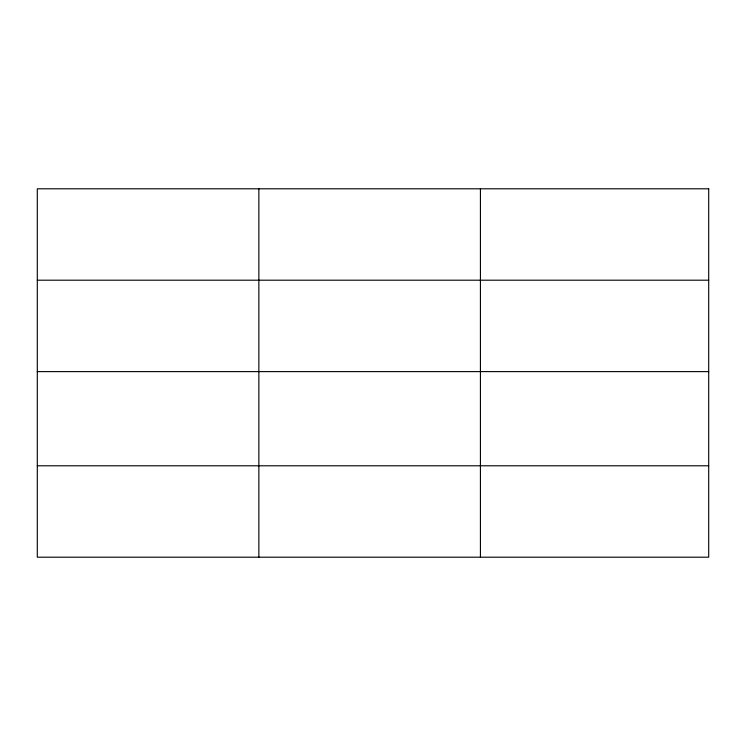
<?xml version="1.0" encoding="UTF-8"?>
<svg xmlns="http://www.w3.org/2000/svg" width="746" height="746" viewBox="0 0 746 746"><rect width="100%" height="100%" fill="white"/><g stroke="black" fill="none" stroke-linecap="round" stroke-linejoin="round"><path stroke-width="1.12" d="M37.3 280.198L708.7 280.198M37.3 371.611L708.7 371.611M37.3 465.793L708.7 465.793M480.424 188.803L480.424 557.197M258.862 188.803L258.862 557.197M708.7 188.803L37.3 188.803L37.3 557.197L708.7 557.197L708.7 188.803"/></g></svg>
